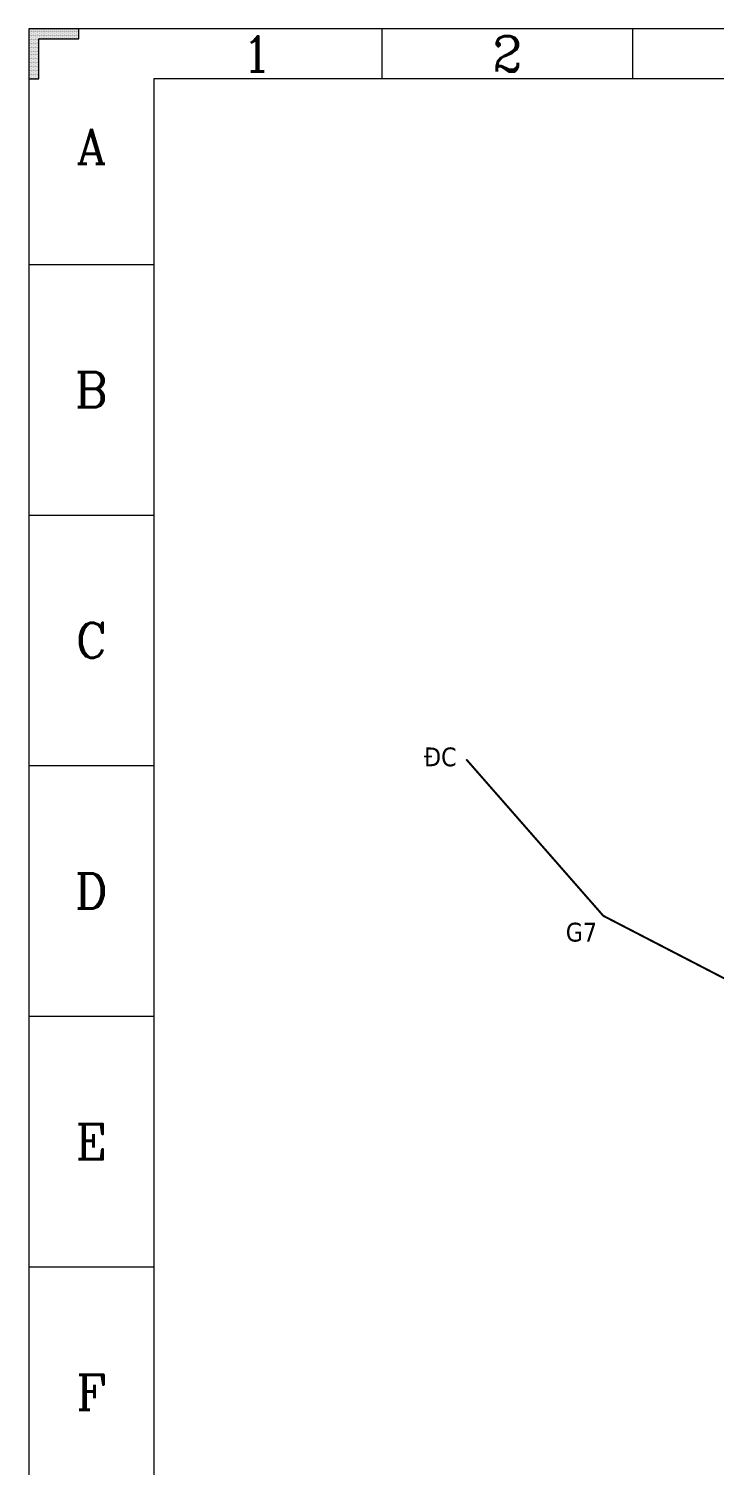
# Model space of a CAD drawing. Header units: metres. Extents: x 0 to 551036, y 0 to 1845929.
# Drawn here: x 542626 to 543994, y 1843063 to 1845929 of the extents above; entities that cross this region are included whole.
import ezdxf
from ezdxf.enums import TextEntityAlignment as Align

# ---------------------------------------------------------------- set-up
doc = ezdxf.new("R2010")
doc.units = ezdxf.units.M
doc.header["$MEASUREMENT"] = 0
doc.linetypes.add('DASHED', pattern=[0.75, 0.5, -0.25])
for name, color, linetype, lineweight in [('_0', 7, 'Continuous', 0), ('DZ 220kV PA1', 7, 'Continuous', 0), ('HH1', 7, 'Continuous', 0)]:
    doc.layers.add(name, color=color, linetype=linetype, lineweight=lineweight)
doc.styles.add('PECC5_TEXT', font='tahoma.ttf')
doc.styles.add('ROMANC', font='romanc.shx')
doc.styles.add('SEPECEN', font='arial.ttf')

# ---------------------------------------------------------------- blocks, each defined once
blk = doc.blocks.new('jqfh')
h = blk.add_hatch()
h.set_pattern_fill('DOTS', color=256, pattern_type=2)
h.set_pattern_definition([(0, (-33919.1525, -3013.3446), (0.79375, 1.5875), [0, -1.5875])])
h.paths.add_polyline_path([(20, -20), (100, -20), (100, 0), (0, 0), (0, -100), (20, -100)])
at = {"lineweight": 0, "flags": 128}
blk.add_lwpolyline([(0, 0), (0, -100), (20, -100), (20, -20), (100, -20), (100, 0), (0, 0)], close=True, dxfattribs=at)
blk = doc.blocks.new('A1E')
for p, q in [((705, 5940), (705, 5840)), ((1205, 5940), (1205, 5840)), ((0, 5470), (250, 5470)), ((0, 4970), (250, 4970)), ((0, 4470), (250, 4470)), ((0, 3970), (250, 3970)), ((0, 3470), (250, 3470))]:
    blk.add_line(p, q)
at = {"flags": 128}
for points in [[(0, 0), (8410, 0), (8410, 5940), (0, 5940), (0, 0)], [(250, 100), (8310, 100), (8310, 5840), (250, 5840), (250, 100)]]:
    blk.add_lwpolyline(points, close=True, dxfattribs=at)
blk.add_blockref('jqfh', (0, 5940))
at = {"style": 'ROMANC'}
for s, p in [('1', (455, 5890)), ('2', (955, 5890)), ('A', (125, 5705.3)), ('B', (125, 5220)), ('C', (125, 4720)), ('D', (125, 4220)), ('E', (125, 3720)), ('F', (125, 3220))]:
    blk.add_text(s, height=70, dxfattribs=at).set_placement(p, align=Align.MIDDLE_CENTER)
at = {"style": 'SEPECEN'}
for tag, p in [('合同编号', (6710, 887.8)), ('项目名称', (7410, 700)), ('图纸名称', (7460, 364.8))]:
    blk.add_attdef(tag, text='', height=35, dxfattribs=at).set_placement(p, align=Align.MIDDLE_CENTER)
at = {"style": 'SEPECEN', "width": 0.7}
for tag, height, p in [('版次', 30, (7935, 527.2)), ('日期', 30, (8185, 527.2)), ('比例', 30, (8185, 447.2)), ('设计', 20, (6810, 380)), ('文件状态', 30, (7935, 367.2)), ('文件类型', 30, (8185, 367.2)), ('审核1', 20, (6810, 313.3)), ('校核', 20, (6810, 260)), ('图幅', 30, (7935, 247.2)), ('审核2', 20, (6810, 206.7)), ('批准', 20, (6810, 140)), ('项目文件编号', 30, (7360, 127.2)), ('页码', 30, (7710, 127.2)), ('图号', 30, (8060, 127.2))]:
    blk.add_attdef(tag, text='', height=height, dxfattribs=at).set_placement(p, align=Align.MIDDLE_CENTER)
at = {"style": 'SEPECEN', "width": 0.7, "flags": 8}
blk.add_attdef('语言', text='', height=30, dxfattribs=at).set_placement((7935, 449.3), align=Align.MIDDLE_CENTER)

msp = doc.modelspace()

# ---------------------------------------------------------------- linework, layer by layer
at = {"layer": 'DZ 220kV PA1', "color": 2, "linetype": 'DASHED', "lineweight": 13, "ltscale": 12.5, "const_width": 4}
msp.add_lwpolyline([(547385.12789, 1841927.03834), (547280.04672, 1841909.74385), (547184.47, 1842163.72), (546733.40922, 1842515.82241), (546043.97203, 1842724.39091), (544738.834, 1843423.118), (544638.64538, 1843711.41469), (543772.65951, 1844159.32141), (543499.2181, 1844471.39657)], dxfattribs=at)

# ---------------------------------------------------------------- block references
at = {"layer": '_0'}
msp.add_blockref('A1E', (542625.97334, 1839988.82863), dxfattribs=at)

# ---------------------------------------------------------------- texts
at = {"layer": 'HH1', "color": 1, "lineweight": 13, "style": 'PECC5_TEXT'}
for s, p in [('ĐC', (543414.75036, 1844457.6138)), ('G7', (543697.81535, 1844107.96273))]:
    msp.add_text(s, height=37.5, dxfattribs=at).set_placement(p)

doc.saveas('drawing.dxf')
